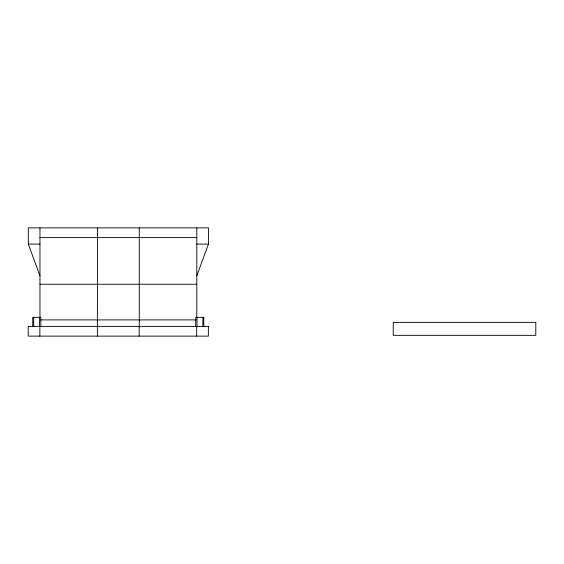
<?xml version="1.0" encoding="UTF-8"?>
<svg xmlns="http://www.w3.org/2000/svg" width="564" height="564" viewBox="0 0 564 564"><rect width="100%" height="100%" fill="white"/><g stroke="black" fill="none" stroke-linecap="round" stroke-linejoin="round"><path stroke-width="0.85" d="M196.794 275.831L208.454 244.078L208.454 227.877L28.299 227.877L28.299 244.078L39.966 275.831M39.966 237.599L196.794 237.599M28.299 244.078L39.966 244.078M196.794 244.078L208.454 244.078M39.966 284.256L196.794 284.256M40.615 319.901L196.145 319.901M203.816 326.401L203.816 317.328L195.715 317.328L195.715 326.401M202.85 317.328L202.85 326.401M197.012 317.328L197.012 326.401M196.794 227.877L196.794 317.673M196.688 326.401L196.688 336.123M139.28 227.877L139.28 326.986M139.174 326.401L139.174 336.123M97.48 227.877L97.382 336.123M40.834 326.401L40.834 317.328L32.733 317.328L32.733 326.401M39.966 227.877L39.966 317.673M39.868 326.401L39.868 336.123M39.543 317.328L39.543 326.401M33.706 317.328L33.706 326.401M535.8 322.382L393.228 322.382L393.228 335.34L535.8 335.34L535.8 322.382M208.356 326.401L28.2 326.401L28.2 336.123L208.356 336.123L208.356 326.401"/></g></svg>
